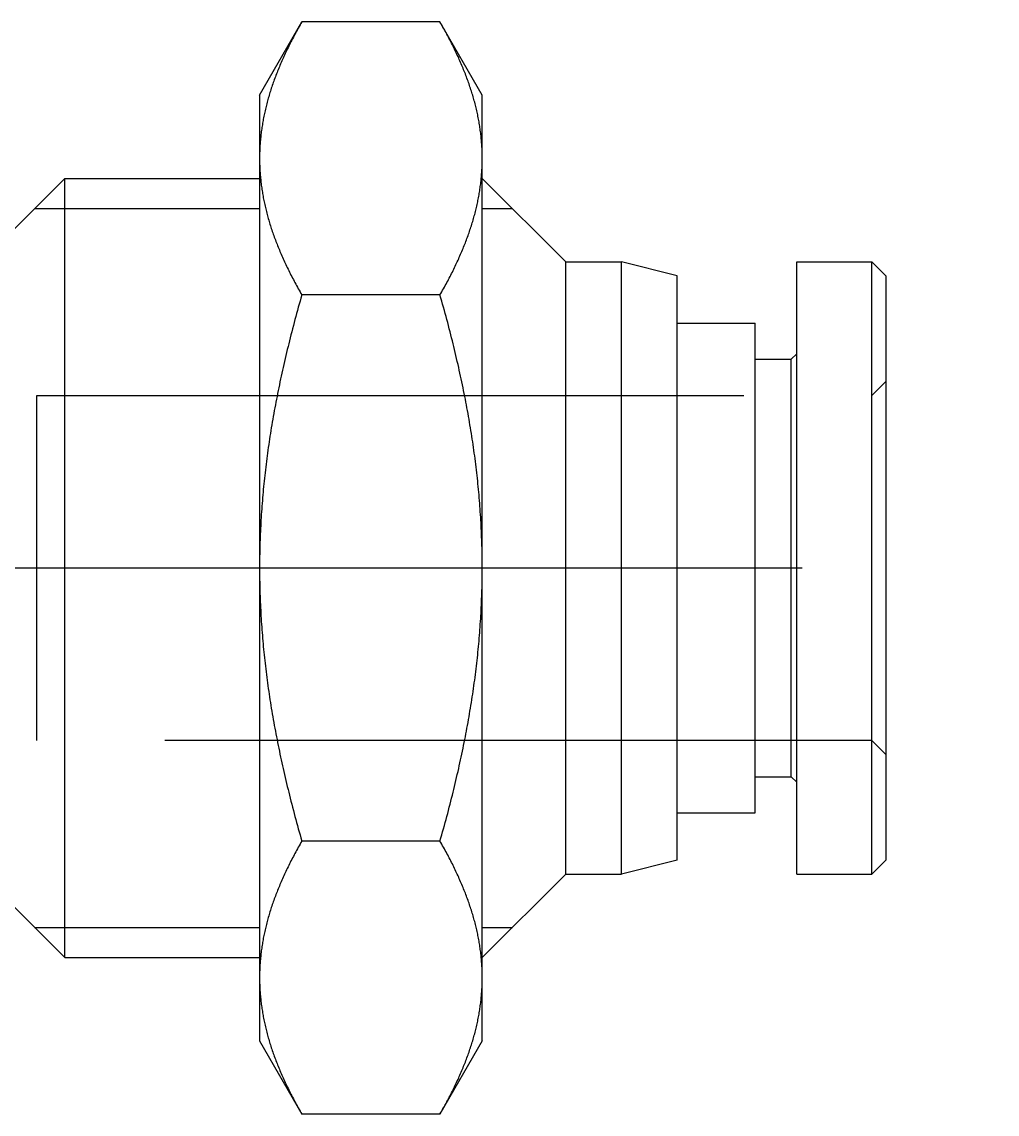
# Model space of a CAD drawing. Extents: x -2 to 65.7, y -32.4 to 11.8.
# Drawn here: x 15.73 to 33.25, y -9.81 to 9.81 of the extents above; entities that cross this region are included whole.
import ezdxf

# ---------------------------------------------------------------- set-up
doc = ezdxf.new("R2010")
doc.units = 0
doc.linetypes.add('CENTER', pattern=[50.8, 31.75, -6.35, 6.35, -6.35])
doc.linetypes.add('DASHED', pattern=[19.05, 12.7, -6.35])
doc.layers.get('0').update_dxf_attribs({"linetype": 'CONTINUOUS'})
doc.layers.add('CENTER', color=1, linetype='CENTER')

msp = doc.modelspace()

# ---------------------------------------------------------------- linework, layer by layer
at = {"color": 7, "linetype": 'CONTINUOUS'}
for p, q in [((20, 8.5), (20.759, 9.815)), ((23.241, 9.815), (20.759, 9.815)), ((24, 8.5), (23.241, 9.815)), ((20, 8.5), (20, 7.361)), ((24, 7.361), (24, 8.5)), ((20, 7.361), (20, 0)), ((24, 0), (24, 7.361)), ((15.5, 6), (16.5, 7)), ((16.5, -7), (16.5, 7)), ((16.5, 7), (20, 7)), ((25.5, 5.5), (24, 7)), ((25.5, -5.5), (25.5, 5.5)), ((25.5, 5.5), (26.5, 5.5)), ((26.5, -5.5), (26.5, 5.5)), ((27.5, 5.25), (26.5, 5.5)), ((29.65, -5.5), (29.65, 5.5)), ((29.65, 5.5), (31, 5.5)), ((31, -5.5), (31, 5.5)), ((31.25, 5.25), (31, 5.5)), ((27.5, -5.25), (27.5, 5.25)), ((31.25, 5.25), (31.25, -5.25)), ((23.241, 4.907), (20.759, 4.907)), ((27.5, 4.4), (28.9, 4.4)), ((28.9, -4.4), (28.9, 4.4)), ((28.9, 3.75), (29.55, 3.75)), ((29.55, 3.75), (29.65, 3.85)), ((29.55, -3.75), (29.55, 3.75)), ((20, 0), (20, -7.361)), ((24, -7.361), (24, 0)), ((28.9, -3.75), (29.55, -3.75)), ((29.55, -3.75), (29.65, -3.85)), ((27.5, -4.4), (28.9, -4.4)), ((23.241, -4.907), (20.759, -4.907)), ((27.5, -5.25), (26.5, -5.5)), ((31.25, -5.25), (31, -5.5)), ((25.5, -5.5), (24, -7)), ((25.5, -5.5), (26.5, -5.5)), ((29.65, -5.5), (31, -5.5)), ((15.5, -6), (16.5, -7)), ((16.5, -7), (20, -7)), ((20, -7.361), (20, -8.5)), ((24, -8.5), (24, -7.361)), ((20, -8.5), (20.759, -9.815)), ((24, -8.5), (23.241, -9.815)), ((23.241, -9.815), (20.759, -9.815))]:
    msp.add_line(p, q, dxfattribs=at)
at = {"color": 3, "linetype": 'CONTINUOUS'}
for p, q in [((15.959, 6.458), (20, 6.458)), ((24, 6.458), (24.541, 6.458)), ((15.959, -6.459), (20, -6.459)), ((24, -6.459), (24.541, -6.459))]:
    msp.add_line(p, q, dxfattribs=at)
at = {"color": 3, "linetype": 'DASHED'}
for p, q in [((31, 3.1), (31.25, 3.35)), ((16, -3.1), (16, 3.1)), ((16, 3.1), (31, 3.1)), ((31, -3.1), (16, -3.1)), ((31.25, -3.35), (31, -3.1))]:
    msp.add_line(p, q, dxfattribs=at)
at = {"color": 7}
for points in [[(20.759, 9.815, 0), (20.743, 9.787, 0), (20.727, 9.759, 0), (20.712, 9.731, 0), (20.696, 9.704, 0), (20.681, 9.676, 0), (20.666, 9.648, 0), (20.651, 9.621, 0), (20.636, 9.593, 0), (20.621, 9.566, 0), (20.607, 9.539, 0), (20.593, 9.512, 0), (20.578, 9.485, 0), (20.564, 9.458, 0), (20.551, 9.431, 0), (20.537, 9.404, 0), (20.524, 9.377, 0), (20.511, 9.35, 0), (20.498, 9.323, 0), (20.485, 9.297, 0), (20.472, 9.27, 0), (20.46, 9.244, 0), (20.448, 9.217, 0), (20.435, 9.191, 0), (20.423, 9.164, 0), (20.412, 9.138, 0), (20.4, 9.112, 0), (20.389, 9.086, 0), (20.377, 9.06, 0), (20.366, 9.033, 0), (20.355, 9.007, 0), (20.345, 8.981, 0), (20.334, 8.955, 0), (20.323, 8.93, 0), (20.313, 8.904, 0), (20.303, 8.878, 0), (20.293, 8.852, 0), (20.283, 8.826, 0), (20.274, 8.801, 0), (20.264, 8.775, 0), (20.255, 8.749, 0), (20.246, 8.724, 0), (20.237, 8.698, 0), (20.228, 8.673, 0), (20.22, 8.647, 0), (20.211, 8.622, 0), (20.203, 8.596, 0), (20.195, 8.571, 0), (20.187, 8.546, 0), (20.179, 8.52, 0), (20.172, 8.495, 0), (20.164, 8.47, 0), (20.157, 8.444, 0), (20.15, 8.419, 0), (20.143, 8.394, 0), (20.136, 8.369, 0), (20.129, 8.344, 0), (20.123, 8.318, 0), (20.117, 8.293, 0), (20.11, 8.268, 0), (20.105, 8.243, 0), (20.099, 8.218, 0), (20.093, 8.193, 0), (20.088, 8.168, 0), (20.082, 8.142, 0), (20.077, 8.117, 0), (20.072, 8.092, 0), (20.067, 8.067, 0), (20.063, 8.042, 0), (20.058, 8.017, 0), (20.054, 7.992, 0), (20.05, 7.967, 0), (20.046, 7.942, 0), (20.042, 7.917, 0), (20.038, 7.892, 0), (20.035, 7.867, 0), (20.031, 7.841, 0), (20.028, 7.816, 0), (20.025, 7.791, 0), (20.022, 7.766, 0), (20.02, 7.741, 0), (20.017, 7.716, 0), (20.015, 7.691, 0), (20.012, 7.665, 0), (20.011, 7.64, 0), (20.009, 7.615, 0), (20.007, 7.59, 0), (20.006, 7.564, 0), (20.004, 7.539, 0), (20.003, 7.514, 0), (20.002, 7.488, 0), (20.001, 7.463, 0), (20.001, 7.438, 0), (20, 7.412, 0), (20, 7.387, 0), (20, 7.361, 0)], [(24, 7.361, 0), (24, 7.387, 0), (24, 7.412, 0), (23.999, 7.438, 0), (23.999, 7.463, 0), (23.998, 7.488, 0), (23.997, 7.514, 0), (23.996, 7.539, 0), (23.994, 7.564, 0), (23.993, 7.59, 0), (23.991, 7.615, 0), (23.989, 7.64, 0), (23.988, 7.665, 0), (23.985, 7.691, 0), (23.983, 7.716, 0), (23.98, 7.741, 0), (23.978, 7.766, 0), (23.975, 7.791, 0), (23.972, 7.816, 0), (23.969, 7.841, 0), (23.965, 7.867, 0), (23.962, 7.892, 0), (23.958, 7.917, 0), (23.954, 7.942, 0), (23.95, 7.967, 0), (23.946, 7.992, 0), (23.942, 8.017, 0), (23.937, 8.042, 0), (23.933, 8.067, 0), (23.928, 8.092, 0), (23.923, 8.117, 0), (23.918, 8.142, 0), (23.912, 8.168, 0), (23.907, 8.193, 0), (23.901, 8.218, 0), (23.895, 8.243, 0), (23.89, 8.268, 0), (23.883, 8.293, 0), (23.877, 8.318, 0), (23.871, 8.344, 0), (23.864, 8.369, 0), (23.857, 8.394, 0), (23.85, 8.419, 0), (23.843, 8.444, 0), (23.836, 8.47, 0), (23.828, 8.495, 0), (23.821, 8.52, 0), (23.813, 8.546, 0), (23.805, 8.571, 0), (23.797, 8.596, 0), (23.789, 8.622, 0), (23.78, 8.647, 0), (23.772, 8.673, 0), (23.763, 8.698, 0), (23.754, 8.724, 0), (23.745, 8.749, 0), (23.736, 8.775, 0), (23.726, 8.801, 0), (23.717, 8.826, 0), (23.707, 8.852, 0), (23.697, 8.878, 0), (23.687, 8.904, 0), (23.677, 8.93, 0), (23.666, 8.955, 0), (23.655, 8.981, 0), (23.645, 9.007, 0), (23.634, 9.033, 0), (23.623, 9.06, 0), (23.611, 9.086, 0), (23.6, 9.112, 0), (23.588, 9.138, 0), (23.577, 9.164, 0), (23.565, 9.191, 0), (23.552, 9.217, 0), (23.54, 9.244, 0), (23.528, 9.27, 0), (23.515, 9.297, 0), (23.502, 9.323, 0), (23.489, 9.35, 0), (23.476, 9.377, 0), (23.463, 9.404, 0), (23.449, 9.431, 0), (23.436, 9.458, 0), (23.422, 9.485, 0), (23.407, 9.512, 0), (23.393, 9.539, 0), (23.379, 9.566, 0), (23.364, 9.593, 0), (23.349, 9.621, 0), (23.334, 9.648, 0), (23.319, 9.676, 0), (23.304, 9.704, 0), (23.288, 9.731, 0), (23.273, 9.759, 0), (23.257, 9.787, 0), (23.241, 9.815, 0)], [(20, 7.361, 0), (20, 7.336, 0), (20, 7.31, 0), (20.001, 7.285, 0), (20.001, 7.259, 0), (20.002, 7.234, 0), (20.003, 7.209, 0), (20.004, 7.183, 0), (20.006, 7.158, 0), (20.007, 7.133, 0), (20.009, 7.108, 0), (20.011, 7.082, 0), (20.012, 7.057, 0), (20.015, 7.032, 0), (20.017, 7.007, 0), (20.02, 6.982, 0), (20.022, 6.956, 0), (20.025, 6.931, 0), (20.028, 6.906, 0), (20.031, 6.881, 0), (20.035, 6.856, 0), (20.038, 6.831, 0), (20.042, 6.806, 0), (20.046, 6.781, 0), (20.05, 6.756, 0), (20.054, 6.73, 0), (20.058, 6.705, 0), (20.063, 6.68, 0), (20.067, 6.655, 0), (20.072, 6.63, 0), (20.077, 6.605, 0), (20.082, 6.58, 0), (20.088, 6.555, 0), (20.093, 6.53, 0), (20.099, 6.505, 0), (20.105, 6.479, 0), (20.11, 6.454, 0), (20.117, 6.429, 0), (20.123, 6.404, 0), (20.129, 6.379, 0), (20.136, 6.354, 0), (20.143, 6.328, 0), (20.15, 6.303, 0), (20.157, 6.278, 0), (20.164, 6.253, 0), (20.172, 6.227, 0), (20.179, 6.202, 0), (20.187, 6.177, 0), (20.195, 6.151, 0), (20.203, 6.126, 0), (20.211, 6.101, 0), (20.22, 6.075, 0), (20.228, 6.05, 0), (20.237, 6.024, 0), (20.246, 5.999, 0), (20.255, 5.973, 0), (20.264, 5.947, 0), (20.274, 5.922, 0), (20.283, 5.896, 0), (20.293, 5.87, 0), (20.303, 5.845, 0), (20.313, 5.819, 0), (20.323, 5.793, 0), (20.334, 5.767, 0), (20.345, 5.741, 0), (20.355, 5.715, 0), (20.366, 5.689, 0), (20.377, 5.663, 0), (20.389, 5.637, 0), (20.4, 5.611, 0), (20.412, 5.584, 0), (20.423, 5.558, 0), (20.435, 5.532, 0), (20.448, 5.505, 0), (20.46, 5.479, 0), (20.472, 5.452, 0), (20.485, 5.426, 0), (20.498, 5.399, 0), (20.511, 5.372, 0), (20.524, 5.346, 0), (20.537, 5.319, 0), (20.551, 5.292, 0), (20.564, 5.265, 0), (20.578, 5.238, 0), (20.593, 5.211, 0), (20.607, 5.184, 0), (20.621, 5.156, 0), (20.636, 5.129, 0), (20.651, 5.102, 0), (20.666, 5.074, 0), (20.681, 5.047, 0), (20.696, 5.019, 0), (20.712, 4.991, 0), (20.727, 4.963, 0), (20.743, 4.935, 0), (20.759, 4.907, 0)], [(23.241, 4.907, 0), (23.257, 4.935, 0), (23.273, 4.963, 0), (23.288, 4.991, 0), (23.304, 5.019, 0), (23.319, 5.047, 0), (23.334, 5.074, 0), (23.349, 5.102, 0), (23.364, 5.129, 0), (23.379, 5.156, 0), (23.393, 5.184, 0), (23.407, 5.211, 0), (23.422, 5.238, 0), (23.436, 5.265, 0), (23.449, 5.292, 0), (23.463, 5.319, 0), (23.476, 5.346, 0), (23.489, 5.372, 0), (23.502, 5.399, 0), (23.515, 5.426, 0), (23.528, 5.452, 0), (23.54, 5.479, 0), (23.552, 5.505, 0), (23.565, 5.532, 0), (23.577, 5.558, 0), (23.588, 5.584, 0), (23.6, 5.611, 0), (23.611, 5.637, 0), (23.623, 5.663, 0), (23.634, 5.689, 0), (23.645, 5.715, 0), (23.655, 5.741, 0), (23.666, 5.767, 0), (23.677, 5.793, 0), (23.687, 5.819, 0), (23.697, 5.845, 0), (23.707, 5.87, 0), (23.717, 5.896, 0), (23.726, 5.922, 0), (23.736, 5.947, 0), (23.745, 5.973, 0), (23.754, 5.999, 0), (23.763, 6.024, 0), (23.772, 6.05, 0), (23.78, 6.075, 0), (23.789, 6.101, 0), (23.797, 6.126, 0), (23.805, 6.151, 0), (23.813, 6.177, 0), (23.821, 6.202, 0), (23.828, 6.227, 0), (23.836, 6.253, 0), (23.843, 6.278, 0), (23.85, 6.303, 0), (23.857, 6.328, 0), (23.864, 6.354, 0), (23.871, 6.379, 0), (23.877, 6.404, 0), (23.883, 6.429, 0), (23.89, 6.454, 0), (23.895, 6.479, 0), (23.901, 6.505, 0), (23.907, 6.53, 0), (23.912, 6.555, 0), (23.918, 6.58, 0), (23.923, 6.605, 0), (23.928, 6.63, 0), (23.933, 6.655, 0), (23.937, 6.68, 0), (23.942, 6.705, 0), (23.946, 6.73, 0), (23.95, 6.756, 0), (23.954, 6.781, 0), (23.958, 6.806, 0), (23.962, 6.831, 0), (23.965, 6.856, 0), (23.969, 6.881, 0), (23.972, 6.906, 0), (23.975, 6.931, 0), (23.978, 6.956, 0), (23.98, 6.982, 0), (23.983, 7.007, 0), (23.985, 7.032, 0), (23.988, 7.057, 0), (23.989, 7.082, 0), (23.991, 7.108, 0), (23.993, 7.133, 0), (23.994, 7.158, 0), (23.996, 7.183, 0), (23.997, 7.209, 0), (23.998, 7.234, 0), (23.999, 7.259, 0), (23.999, 7.285, 0), (24, 7.31, 0), (24, 7.336, 0), (24, 7.361, 0)], [(20.759, 4.907, 0), (20.743, 4.852, 0), (20.727, 4.796, 0), (20.712, 4.74, 0), (20.696, 4.685, 0), (20.681, 4.629, 0), (20.666, 4.574, 0), (20.651, 4.519, 0), (20.636, 4.464, 0), (20.621, 4.41, 0), (20.607, 4.355, 0), (20.593, 4.301, 0), (20.578, 4.247, 0), (20.564, 4.193, 0), (20.551, 4.139, 0), (20.537, 4.085, 0), (20.524, 4.031, 0), (20.511, 3.978, 0), (20.498, 3.924, 0), (20.485, 3.871, 0), (20.472, 3.818, 0), (20.46, 3.765, 0), (20.448, 3.712, 0), (20.435, 3.659, 0), (20.423, 3.606, 0), (20.412, 3.554, 0), (20.4, 3.501, 0), (20.389, 3.449, 0), (20.377, 3.397, 0), (20.366, 3.344, 0), (20.355, 3.292, 0), (20.345, 3.24, 0), (20.334, 3.189, 0), (20.323, 3.137, 0), (20.313, 3.085, 0), (20.303, 3.033, 0), (20.293, 2.982, 0), (20.283, 2.93, 0), (20.274, 2.879, 0), (20.264, 2.828, 0), (20.255, 2.776, 0), (20.246, 2.725, 0), (20.237, 2.674, 0), (20.228, 2.623, 0), (20.22, 2.572, 0), (20.211, 2.521, 0), (20.203, 2.47, 0), (20.195, 2.42, 0), (20.187, 2.369, 0), (20.179, 2.318, 0), (20.172, 2.268, 0), (20.164, 2.217, 0), (20.157, 2.166, 0), (20.15, 2.116, 0), (20.143, 2.066, 0), (20.136, 2.015, 0), (20.129, 1.965, 0), (20.123, 1.914, 0), (20.117, 1.864, 0), (20.11, 1.814, 0), (20.105, 1.763, 0), (20.099, 1.713, 0), (20.093, 1.663, 0), (20.088, 1.613, 0), (20.082, 1.563, 0), (20.077, 1.512, 0), (20.072, 1.462, 0), (20.067, 1.412, 0), (20.063, 1.362, 0), (20.058, 1.312, 0), (20.054, 1.262, 0), (20.05, 1.211, 0), (20.046, 1.161, 0), (20.042, 1.111, 0), (20.038, 1.061, 0), (20.035, 1.011, 0), (20.031, 0.96, 0), (20.028, 0.91, 0), (20.025, 0.86, 0), (20.022, 0.81, 0), (20.02, 0.759, 0), (20.017, 0.709, 0), (20.015, 0.659, 0), (20.012, 0.608, 0), (20.011, 0.558, 0), (20.009, 0.507, 0), (20.007, 0.457, 0), (20.006, 0.406, 0), (20.004, 0.356, 0), (20.003, 0.305, 0), (20.002, 0.254, 0), (20.001, 0.204, 0), (20.001, 0.153, 0), (20, 0.102, 0), (20, 0.051, 0), (20, 0, 0)], [(24, 0, 0), (24, 0.051, 0), (24, 0.102, 0), (23.999, 0.153, 0), (23.999, 0.204, 0), (23.998, 0.254, 0), (23.997, 0.305, 0), (23.996, 0.356, 0), (23.994, 0.406, 0), (23.993, 0.457, 0), (23.991, 0.507, 0), (23.989, 0.558, 0), (23.988, 0.608, 0), (23.985, 0.659, 0), (23.983, 0.709, 0), (23.98, 0.759, 0), (23.978, 0.81, 0), (23.975, 0.86, 0), (23.972, 0.91, 0), (23.969, 0.96, 0), (23.965, 1.011, 0), (23.962, 1.061, 0), (23.958, 1.111, 0), (23.954, 1.161, 0), (23.95, 1.211, 0), (23.946, 1.262, 0), (23.942, 1.312, 0), (23.937, 1.362, 0), (23.933, 1.412, 0), (23.928, 1.462, 0), (23.923, 1.512, 0), (23.918, 1.563, 0), (23.912, 1.613, 0), (23.907, 1.663, 0), (23.901, 1.713, 0), (23.895, 1.763, 0), (23.89, 1.814, 0), (23.883, 1.864, 0), (23.877, 1.914, 0), (23.871, 1.965, 0), (23.864, 2.015, 0), (23.857, 2.066, 0), (23.85, 2.116, 0), (23.843, 2.166, 0), (23.836, 2.217, 0), (23.828, 2.268, 0), (23.821, 2.318, 0), (23.813, 2.369, 0), (23.805, 2.42, 0), (23.797, 2.47, 0), (23.789, 2.521, 0), (23.78, 2.572, 0), (23.772, 2.623, 0), (23.763, 2.674, 0), (23.754, 2.725, 0), (23.745, 2.776, 0), (23.736, 2.828, 0), (23.726, 2.879, 0), (23.717, 2.93, 0), (23.707, 2.982, 0), (23.697, 3.033, 0), (23.687, 3.085, 0), (23.677, 3.137, 0), (23.666, 3.189, 0), (23.655, 3.24, 0), (23.645, 3.292, 0), (23.634, 3.344, 0), (23.623, 3.397, 0), (23.611, 3.449, 0), (23.6, 3.501, 0), (23.588, 3.554, 0), (23.577, 3.606, 0), (23.565, 3.659, 0), (23.552, 3.712, 0), (23.54, 3.765, 0), (23.528, 3.818, 0), (23.515, 3.871, 0), (23.502, 3.924, 0), (23.489, 3.978, 0), (23.476, 4.031, 0), (23.463, 4.085, 0), (23.449, 4.139, 0), (23.436, 4.193, 0), (23.422, 4.247, 0), (23.407, 4.301, 0), (23.393, 4.355, 0), (23.379, 4.41, 0), (23.364, 4.464, 0), (23.349, 4.519, 0), (23.334, 4.574, 0), (23.319, 4.629, 0), (23.304, 4.685, 0), (23.288, 4.74, 0), (23.273, 4.796, 0), (23.257, 4.852, 0), (23.241, 4.907, 0)], [(20, 0, 0), (20, -0.051, 0), (20, -0.102, 0), (20.001, -0.153, 0), (20.001, -0.204, 0), (20.002, -0.254, 0), (20.003, -0.305, 0), (20.004, -0.356, 0), (20.006, -0.406, 0), (20.007, -0.457, 0), (20.009, -0.507, 0), (20.011, -0.558, 0), (20.012, -0.608, 0), (20.015, -0.659, 0), (20.017, -0.709, 0), (20.02, -0.759, 0), (20.022, -0.81, 0), (20.025, -0.86, 0), (20.028, -0.91, 0), (20.031, -0.96, 0), (20.035, -1.011, 0), (20.038, -1.061, 0), (20.042, -1.111, 0), (20.046, -1.161, 0), (20.05, -1.211, 0), (20.054, -1.262, 0), (20.058, -1.312, 0), (20.063, -1.362, 0), (20.067, -1.412, 0), (20.072, -1.462, 0), (20.077, -1.512, 0), (20.082, -1.563, 0), (20.088, -1.613, 0), (20.093, -1.663, 0), (20.099, -1.713, 0), (20.105, -1.763, 0), (20.11, -1.814, 0), (20.117, -1.864, 0), (20.123, -1.914, 0), (20.129, -1.965, 0), (20.136, -2.015, 0), (20.143, -2.066, 0), (20.15, -2.116, 0), (20.157, -2.166, 0), (20.164, -2.217, 0), (20.172, -2.268, 0), (20.179, -2.318, 0), (20.187, -2.369, 0), (20.195, -2.42, 0), (20.203, -2.47, 0), (20.211, -2.521, 0), (20.22, -2.572, 0), (20.228, -2.623, 0), (20.237, -2.674, 0), (20.246, -2.725, 0), (20.255, -2.776, 0), (20.264, -2.828, 0), (20.274, -2.879, 0), (20.283, -2.93, 0), (20.293, -2.982, 0), (20.303, -3.033, 0), (20.313, -3.085, 0), (20.323, -3.137, 0), (20.334, -3.189, 0), (20.345, -3.24, 0), (20.355, -3.292, 0), (20.366, -3.344, 0), (20.377, -3.397, 0), (20.389, -3.449, 0), (20.4, -3.501, 0), (20.412, -3.554, 0), (20.423, -3.606, 0), (20.435, -3.659, 0), (20.448, -3.712, 0), (20.46, -3.765, 0), (20.472, -3.818, 0), (20.485, -3.871, 0), (20.498, -3.924, 0), (20.511, -3.978, 0), (20.524, -4.031, 0), (20.537, -4.085, 0), (20.551, -4.139, 0), (20.564, -4.193, 0), (20.578, -4.247, 0), (20.593, -4.301, 0), (20.607, -4.355, 0), (20.621, -4.41, 0), (20.636, -4.464, 0), (20.651, -4.519, 0), (20.666, -4.574, 0), (20.681, -4.629, 0), (20.696, -4.685, 0), (20.712, -4.74, 0), (20.727, -4.796, 0), (20.743, -4.852, 0), (20.759, -4.907, 0)], [(23.241, -4.907, 0), (23.257, -4.852, 0), (23.273, -4.796, 0), (23.288, -4.74, 0), (23.304, -4.685, 0), (23.319, -4.629, 0), (23.334, -4.574, 0), (23.349, -4.519, 0), (23.364, -4.464, 0), (23.379, -4.41, 0), (23.393, -4.355, 0), (23.407, -4.301, 0), (23.422, -4.247, 0), (23.436, -4.193, 0), (23.449, -4.139, 0), (23.463, -4.085, 0), (23.476, -4.031, 0), (23.489, -3.978, 0), (23.502, -3.924, 0), (23.515, -3.871, 0), (23.528, -3.818, 0), (23.54, -3.765, 0), (23.552, -3.712, 0), (23.565, -3.659, 0), (23.577, -3.606, 0), (23.588, -3.554, 0), (23.6, -3.501, 0), (23.611, -3.449, 0), (23.623, -3.397, 0), (23.634, -3.344, 0), (23.645, -3.292, 0), (23.655, -3.24, 0), (23.666, -3.189, 0), (23.677, -3.137, 0), (23.687, -3.085, 0), (23.697, -3.033, 0), (23.707, -2.982, 0), (23.717, -2.93, 0), (23.726, -2.879, 0), (23.736, -2.828, 0), (23.745, -2.776, 0), (23.754, -2.725, 0), (23.763, -2.674, 0), (23.772, -2.623, 0), (23.78, -2.572, 0), (23.789, -2.521, 0), (23.797, -2.47, 0), (23.805, -2.42, 0), (23.813, -2.369, 0), (23.821, -2.318, 0), (23.828, -2.268, 0), (23.836, -2.217, 0), (23.843, -2.166, 0), (23.85, -2.116, 0), (23.857, -2.066, 0), (23.864, -2.015, 0), (23.871, -1.965, 0), (23.877, -1.914, 0), (23.883, -1.864, 0), (23.89, -1.814, 0), (23.895, -1.763, 0), (23.901, -1.713, 0), (23.907, -1.663, 0), (23.912, -1.613, 0), (23.918, -1.563, 0), (23.923, -1.512, 0), (23.928, -1.462, 0), (23.933, -1.412, 0), (23.937, -1.362, 0), (23.942, -1.312, 0), (23.946, -1.262, 0), (23.95, -1.211, 0), (23.954, -1.161, 0), (23.958, -1.111, 0), (23.962, -1.061, 0), (23.965, -1.011, 0), (23.969, -0.96, 0), (23.972, -0.91, 0), (23.975, -0.86, 0), (23.978, -0.81, 0), (23.98, -0.759, 0), (23.983, -0.709, 0), (23.985, -0.659, 0), (23.988, -0.608, 0), (23.989, -0.558, 0), (23.991, -0.507, 0), (23.993, -0.457, 0), (23.994, -0.406, 0), (23.996, -0.356, 0), (23.997, -0.305, 0), (23.998, -0.254, 0), (23.999, -0.204, 0), (23.999, -0.153, 0), (24, -0.102, 0), (24, -0.051, 0), (24, 0, 0)], [(20.759, -4.907, 0), (20.743, -4.935, 0), (20.727, -4.963, 0), (20.712, -4.991, 0), (20.696, -5.019, 0), (20.681, -5.047, 0), (20.666, -5.074, 0), (20.651, -5.102, 0), (20.636, -5.129, 0), (20.621, -5.156, 0), (20.607, -5.184, 0), (20.593, -5.211, 0), (20.578, -5.238, 0), (20.564, -5.265, 0), (20.551, -5.292, 0), (20.537, -5.319, 0), (20.524, -5.346, 0), (20.511, -5.372, 0), (20.498, -5.399, 0), (20.485, -5.426, 0), (20.472, -5.452, 0), (20.46, -5.479, 0), (20.448, -5.505, 0), (20.435, -5.532, 0), (20.423, -5.558, 0), (20.412, -5.584, 0), (20.4, -5.611, 0), (20.389, -5.637, 0), (20.377, -5.663, 0), (20.366, -5.689, 0), (20.355, -5.715, 0), (20.345, -5.741, 0), (20.334, -5.767, 0), (20.323, -5.793, 0), (20.313, -5.819, 0), (20.303, -5.845, 0), (20.293, -5.87, 0), (20.283, -5.896, 0), (20.274, -5.922, 0), (20.264, -5.947, 0), (20.255, -5.973, 0), (20.246, -5.999, 0), (20.237, -6.024, 0), (20.228, -6.05, 0), (20.22, -6.075, 0), (20.211, -6.101, 0), (20.203, -6.126, 0), (20.195, -6.151, 0), (20.187, -6.177, 0), (20.179, -6.202, 0), (20.172, -6.227, 0), (20.164, -6.253, 0), (20.157, -6.278, 0), (20.15, -6.303, 0), (20.143, -6.328, 0), (20.136, -6.354, 0), (20.129, -6.379, 0), (20.123, -6.404, 0), (20.117, -6.429, 0), (20.11, -6.454, 0), (20.105, -6.479, 0), (20.099, -6.505, 0), (20.093, -6.53, 0), (20.088, -6.555, 0), (20.082, -6.58, 0), (20.077, -6.605, 0), (20.072, -6.63, 0), (20.067, -6.655, 0), (20.063, -6.68, 0), (20.058, -6.705, 0), (20.054, -6.73, 0), (20.05, -6.756, 0), (20.046, -6.781, 0), (20.042, -6.806, 0), (20.038, -6.831, 0), (20.035, -6.856, 0), (20.031, -6.881, 0), (20.028, -6.906, 0), (20.025, -6.931, 0), (20.022, -6.956, 0), (20.02, -6.982, 0), (20.017, -7.007, 0), (20.015, -7.032, 0), (20.012, -7.057, 0), (20.011, -7.082, 0), (20.009, -7.108, 0), (20.007, -7.133, 0), (20.006, -7.158, 0), (20.004, -7.183, 0), (20.003, -7.209, 0), (20.002, -7.234, 0), (20.001, -7.259, 0), (20.001, -7.285, 0), (20, -7.31, 0), (20, -7.336, 0), (20, -7.361, 0)], [(24, -7.361, 0), (24, -7.336, 0), (24, -7.31, 0), (23.999, -7.285, 0), (23.999, -7.259, 0), (23.998, -7.234, 0), (23.997, -7.209, 0), (23.996, -7.183, 0), (23.994, -7.158, 0), (23.993, -7.133, 0), (23.991, -7.108, 0), (23.989, -7.082, 0), (23.988, -7.057, 0), (23.985, -7.032, 0), (23.983, -7.007, 0), (23.98, -6.982, 0), (23.978, -6.956, 0), (23.975, -6.931, 0), (23.972, -6.906, 0), (23.969, -6.881, 0), (23.965, -6.856, 0), (23.962, -6.831, 0), (23.958, -6.806, 0), (23.954, -6.781, 0), (23.95, -6.756, 0), (23.946, -6.73, 0), (23.942, -6.705, 0), (23.937, -6.68, 0), (23.933, -6.655, 0), (23.928, -6.63, 0), (23.923, -6.605, 0), (23.918, -6.58, 0), (23.912, -6.555, 0), (23.907, -6.53, 0), (23.901, -6.505, 0), (23.895, -6.479, 0), (23.89, -6.454, 0), (23.883, -6.429, 0), (23.877, -6.404, 0), (23.871, -6.379, 0), (23.864, -6.354, 0), (23.857, -6.328, 0), (23.85, -6.303, 0), (23.843, -6.278, 0), (23.836, -6.253, 0), (23.828, -6.227, 0), (23.821, -6.202, 0), (23.813, -6.177, 0), (23.805, -6.151, 0), (23.797, -6.126, 0), (23.789, -6.101, 0), (23.78, -6.075, 0), (23.772, -6.05, 0), (23.763, -6.024, 0), (23.754, -5.999, 0), (23.745, -5.973, 0), (23.736, -5.947, 0), (23.726, -5.922, 0), (23.717, -5.896, 0), (23.707, -5.87, 0), (23.697, -5.845, 0), (23.687, -5.819, 0), (23.677, -5.793, 0), (23.666, -5.767, 0), (23.655, -5.741, 0), (23.645, -5.715, 0), (23.634, -5.689, 0), (23.623, -5.663, 0), (23.611, -5.637, 0), (23.6, -5.611, 0), (23.588, -5.584, 0), (23.577, -5.558, 0), (23.565, -5.532, 0), (23.552, -5.505, 0), (23.54, -5.479, 0), (23.528, -5.452, 0), (23.515, -5.426, 0), (23.502, -5.399, 0), (23.489, -5.372, 0), (23.476, -5.346, 0), (23.463, -5.319, 0), (23.449, -5.292, 0), (23.436, -5.265, 0), (23.422, -5.238, 0), (23.407, -5.211, 0), (23.393, -5.184, 0), (23.379, -5.156, 0), (23.364, -5.129, 0), (23.349, -5.102, 0), (23.334, -5.074, 0), (23.319, -5.047, 0), (23.304, -5.019, 0), (23.288, -4.991, 0), (23.273, -4.963, 0), (23.257, -4.935, 0), (23.241, -4.907, 0)], [(20, -7.361, 0), (20, -7.387, 0), (20, -7.412, 0), (20.001, -7.438, 0), (20.001, -7.463, 0), (20.002, -7.488, 0), (20.003, -7.514, 0), (20.004, -7.539, 0), (20.006, -7.564, 0), (20.007, -7.59, 0), (20.009, -7.615, 0), (20.011, -7.64, 0), (20.012, -7.665, 0), (20.015, -7.691, 0), (20.017, -7.716, 0), (20.02, -7.741, 0), (20.022, -7.766, 0), (20.025, -7.791, 0), (20.028, -7.816, 0), (20.031, -7.841, 0), (20.035, -7.867, 0), (20.038, -7.892, 0), (20.042, -7.917, 0), (20.046, -7.942, 0), (20.05, -7.967, 0), (20.054, -7.992, 0), (20.058, -8.017, 0), (20.063, -8.042, 0), (20.067, -8.067, 0), (20.072, -8.092, 0), (20.077, -8.117, 0), (20.082, -8.142, 0), (20.088, -8.168, 0), (20.093, -8.193, 0), (20.099, -8.218, 0), (20.105, -8.243, 0), (20.11, -8.268, 0), (20.117, -8.293, 0), (20.123, -8.318, 0), (20.129, -8.344, 0), (20.136, -8.369, 0), (20.143, -8.394, 0), (20.15, -8.419, 0), (20.157, -8.444, 0), (20.164, -8.47, 0), (20.172, -8.495, 0), (20.179, -8.52, 0), (20.187, -8.546, 0), (20.195, -8.571, 0), (20.203, -8.596, 0), (20.211, -8.622, 0), (20.22, -8.647, 0), (20.228, -8.673, 0), (20.237, -8.698, 0), (20.246, -8.724, 0), (20.255, -8.749, 0), (20.264, -8.775, 0), (20.274, -8.801, 0), (20.283, -8.826, 0), (20.293, -8.852, 0), (20.303, -8.878, 0), (20.313, -8.904, 0), (20.323, -8.93, 0), (20.334, -8.955, 0), (20.345, -8.981, 0), (20.355, -9.007, 0), (20.366, -9.033, 0), (20.377, -9.06, 0), (20.389, -9.086, 0), (20.4, -9.112, 0), (20.412, -9.138, 0), (20.423, -9.164, 0), (20.435, -9.191, 0), (20.448, -9.217, 0), (20.46, -9.244, 0), (20.472, -9.27, 0), (20.485, -9.297, 0), (20.498, -9.323, 0), (20.511, -9.35, 0), (20.524, -9.377, 0), (20.537, -9.404, 0), (20.551, -9.431, 0), (20.564, -9.458, 0), (20.578, -9.485, 0), (20.593, -9.512, 0), (20.607, -9.539, 0), (20.621, -9.566, 0), (20.636, -9.593, 0), (20.651, -9.621, 0), (20.666, -9.648, 0), (20.681, -9.676, 0), (20.696, -9.704, 0), (20.712, -9.731, 0), (20.727, -9.759, 0), (20.743, -9.787, 0), (20.759, -9.815, 0)], [(23.241, -9.815, 0), (23.257, -9.787, 0), (23.273, -9.759, 0), (23.288, -9.731, 0), (23.304, -9.704, 0), (23.319, -9.676, 0), (23.334, -9.648, 0), (23.349, -9.621, 0), (23.364, -9.593, 0), (23.379, -9.566, 0), (23.393, -9.539, 0), (23.407, -9.512, 0), (23.422, -9.485, 0), (23.436, -9.458, 0), (23.449, -9.431, 0), (23.463, -9.404, 0), (23.476, -9.377, 0), (23.489, -9.35, 0), (23.502, -9.323, 0), (23.515, -9.297, 0), (23.528, -9.27, 0), (23.54, -9.244, 0), (23.552, -9.217, 0), (23.565, -9.191, 0), (23.577, -9.164, 0), (23.588, -9.138, 0), (23.6, -9.112, 0), (23.611, -9.086, 0), (23.623, -9.06, 0), (23.634, -9.033, 0), (23.645, -9.007, 0), (23.655, -8.981, 0), (23.666, -8.955, 0), (23.677, -8.93, 0), (23.687, -8.904, 0), (23.697, -8.878, 0), (23.707, -8.852, 0), (23.717, -8.826, 0), (23.726, -8.801, 0), (23.736, -8.775, 0), (23.745, -8.749, 0), (23.754, -8.724, 0), (23.763, -8.698, 0), (23.772, -8.673, 0), (23.78, -8.647, 0), (23.789, -8.622, 0), (23.797, -8.596, 0), (23.805, -8.571, 0), (23.813, -8.546, 0), (23.821, -8.52, 0), (23.828, -8.495, 0), (23.836, -8.47, 0), (23.843, -8.444, 0), (23.85, -8.419, 0), (23.857, -8.394, 0), (23.864, -8.369, 0), (23.871, -8.344, 0), (23.877, -8.318, 0), (23.883, -8.293, 0), (23.89, -8.268, 0), (23.895, -8.243, 0), (23.901, -8.218, 0), (23.907, -8.193, 0), (23.912, -8.168, 0), (23.918, -8.142, 0), (23.923, -8.117, 0), (23.928, -8.092, 0), (23.933, -8.067, 0), (23.937, -8.042, 0), (23.942, -8.017, 0), (23.946, -7.992, 0), (23.95, -7.967, 0), (23.954, -7.942, 0), (23.958, -7.917, 0), (23.962, -7.892, 0), (23.965, -7.867, 0), (23.969, -7.841, 0), (23.972, -7.816, 0), (23.975, -7.791, 0), (23.978, -7.766, 0), (23.98, -7.741, 0), (23.983, -7.716, 0), (23.985, -7.691, 0), (23.988, -7.665, 0), (23.989, -7.64, 0), (23.991, -7.615, 0), (23.993, -7.59, 0), (23.994, -7.564, 0), (23.996, -7.539, 0), (23.997, -7.514, 0), (23.998, -7.488, 0), (23.999, -7.463, 0), (23.999, -7.438, 0), (24, -7.412, 0), (24, -7.387, 0), (24, -7.361, 0)]]:
    msp.add_polyline3d(points, dxfattribs=at)
at = {"layer": 'CENTER', "color": 1, "linetype": 'CENTER'}
msp.add_line((-2, 0), (33.25, 0), dxfattribs=at)

doc.saveas('drawing.dxf')
